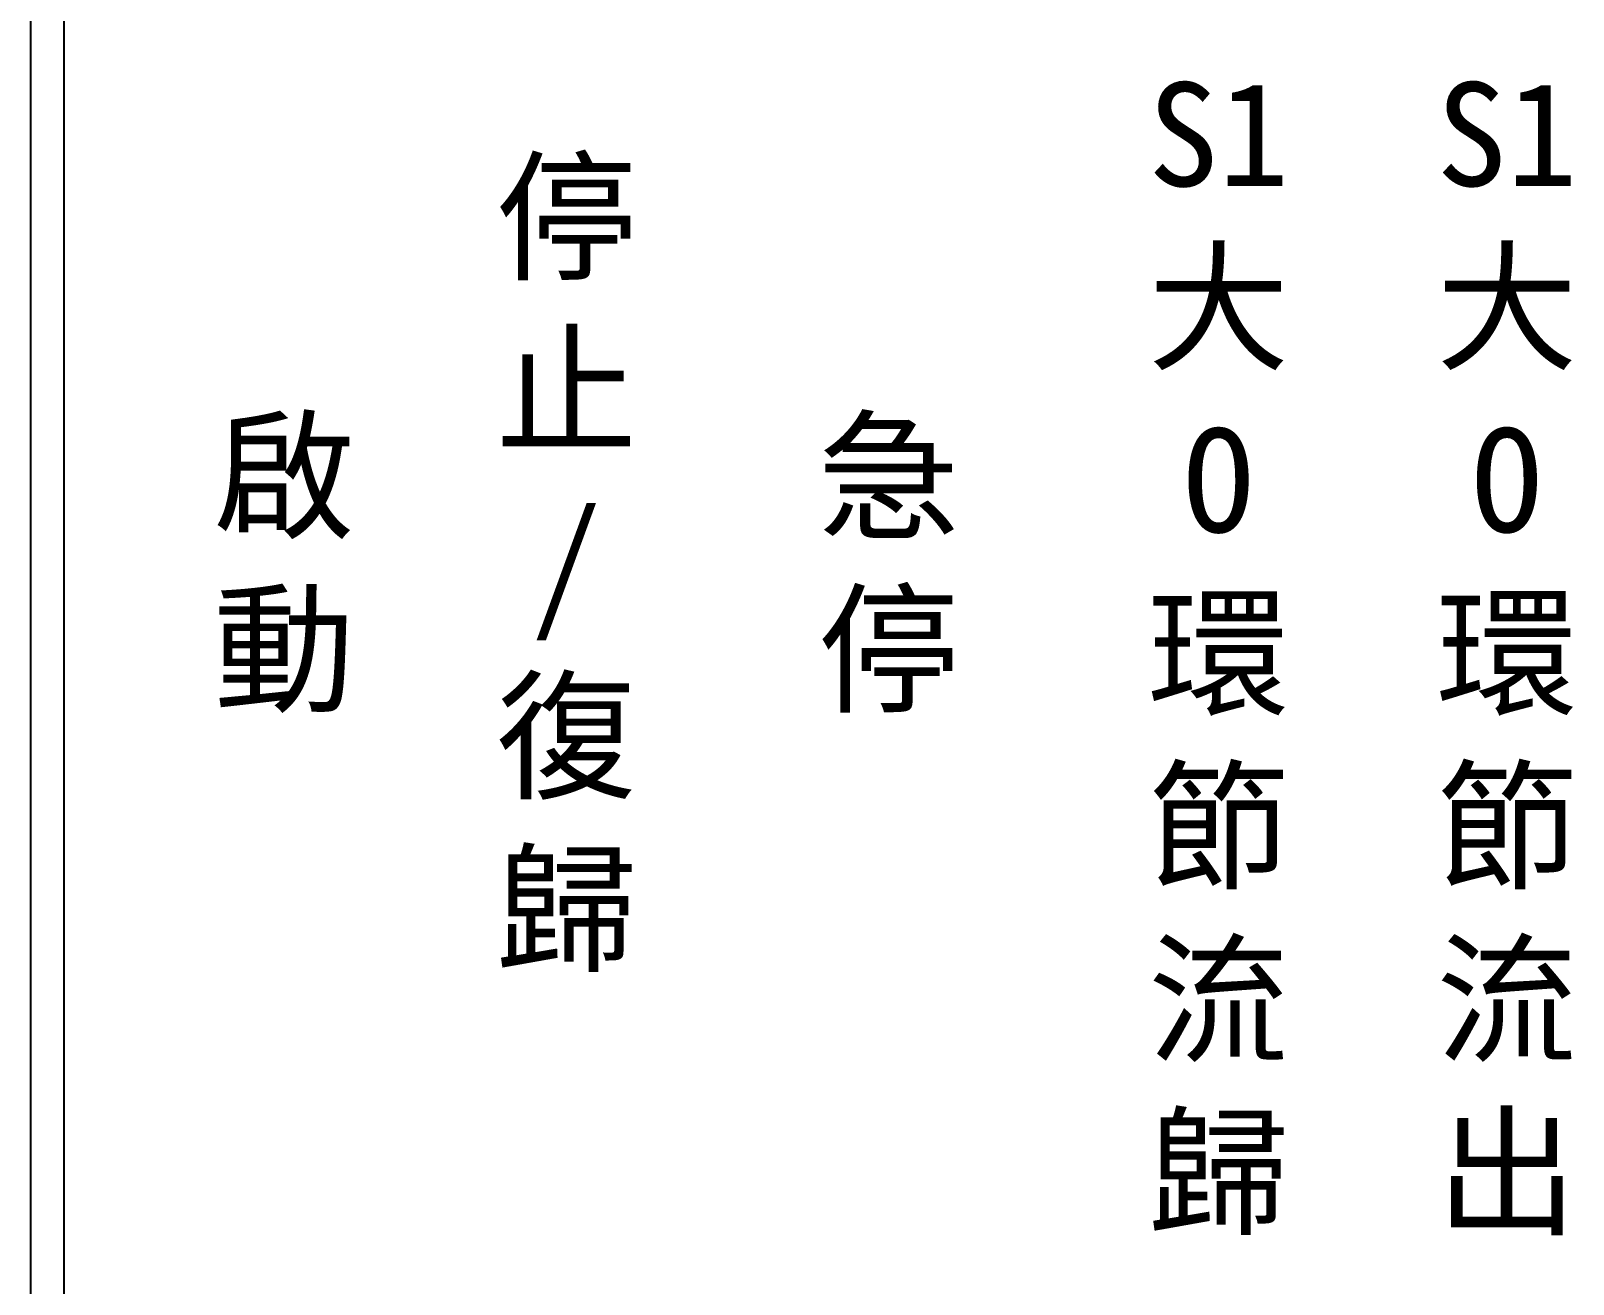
# Model space of a CAD drawing. Extents: x 325 to 612, y 3 to 207.
# Drawn here: x 325.3 to 383.3, y 50.1 to 97.2 of the extents above; entities that cross this region are included whole.
import ezdxf

# ---------------------------------------------------------------- set-up
doc = ezdxf.new("R2010")
doc.units = 0
doc.layers.add('圖框層', color=7, linetype='CONTINUOUS')
doc.layers.add('標尺寸層', color=3, linetype='CONTINUOUS')
doc.styles.add('CNS', font='romanc.shx', dxfattribs={"bigfont": 'chineset.shx'})

msp = doc.modelspace()

# ---------------------------------------------------------------- linework, layer by layer
at = {"layer": '圖框層', "color": 7}
for p, q in [((325.319, 3), (325.319, 206.969)), ((326.569, 4.25), (326.569, 205.719))]:
    msp.add_line(p, q, dxfattribs=at)

# ---------------------------------------------------------------- texts
at = {"layer": '標尺寸層', "color": 7, "char_height": 3.9, "width": 4.96081, "attachment_point": 5, "style": 'CNS'}
for s, insert in [('{\\fDFKai-SB|b0|i0|c136|p65;S1大O環節流歸}', (369.962, 73.588)), ('{\\fDFKai-SB|b0|i0|c136|p65;S1大O環節流出}', (380.8, 73.588)), ('{\\fDFKai-SB|b0|i0|c136|p65;停止\\P/\\P復歸}', (345.447, 76.973)), ('{\\fDFKai-SB|b0|i0|c136|p65;啟動}', (334.844, 76.973)), ('{\\fDFKai-SB|b0|i0|c136|p65;急停}', (357.561, 76.973))]:
    msp.add_mtext(s, dxfattribs=dict(at, insert=insert))

doc.saveas('drawing.dxf')
